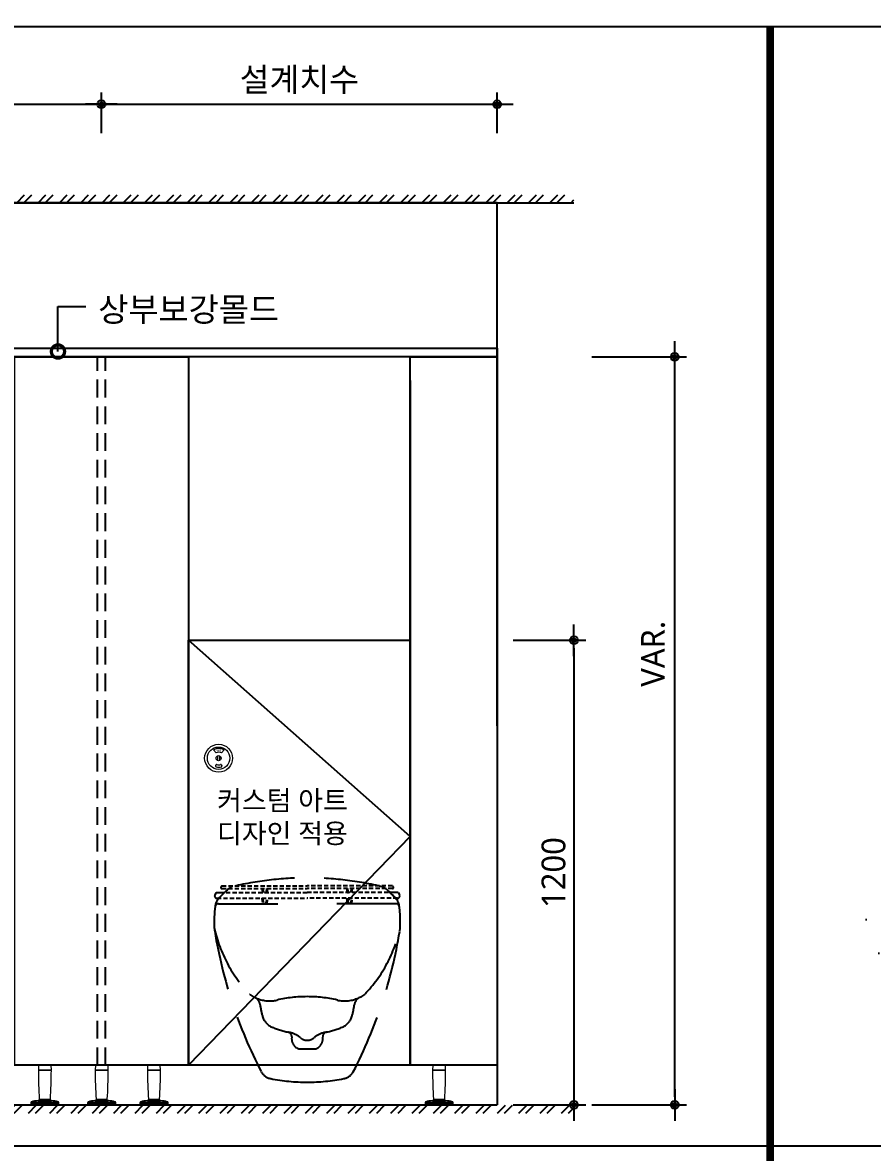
# Model space of a CAD drawing. Extents: x -256 to 8104, y -176 to 5714.
# Drawn here: x 3621 to 4694, y 4116 to 5543 of the extents above; entities that cross this region are included whole.
import ezdxf
from ezdxf.enums import TextEntityAlignment as Align

# ---------------------------------------------------------------- set-up
doc = ezdxf.new("R2010")
doc.units = 0
doc.header["$LTSCALE"] = 30
doc.linetypes.add('HIDDEN', pattern=[0.375, 0.25, -0.125])
doc.layers.get('0').update_dxf_attribs({"linetype": 'CONTINUOUS'})
doc.layers.get('DEFPOINTS').update_dxf_attribs({"linetype": 'CONTINUOUS'})
for name, color, linetype in [('curior-0Line', 252, 'CONTINUOUS'), ('DIM', 7, 'CONTINUOUS'), ('FIN', 5, 'CONTINUOUS'), ('HAT', 8, 'CONTINUOUS'), ('HID', 9, 'HIDDEN'), ('문자', 3, 'CONTINUOUS'), ('부자재', 4, 'CONTINUOUS'), ('잠금쇠(회전형)', 4, 'CONTINUOUS'), ('치수', 1, 'CONTINUOUS'), ('판넬', 2, 'CONTINUOUS'), ('해치', 8, 'CONTINUOUS')]:
    doc.layers.add(name, color=color, linetype=linetype)
doc.styles.add('HDW', font='gulim.ttc')
doc.styles.add('돋움', font='malgun.ttf')
doc.dimstyles.new('10', dxfattribs={"dimscale": 10, "dimtxt": 3, "dimasz": 1, "dimexe": 1.5, "dimexo": 2, "dimgap": 1, "dimtad": 1, "dimdec": 0, "dimlunit": 6, "dimtxsty": '돋움', "dimblk": 'DIMDOT', "dimcen": -1, "dimdle": 1.5, "dimclrt": 3, "dimazin": 3, "dimtfac": 1, "dimtdec": 0, "dimtix": 1, "dimtmove": 2, "dimatfit": 3, "dimldrblk": 'DIMDOT', "dimarcsym": 0})

# ---------------------------------------------------------------- blocks, each defined once
blk = doc.blocks.new('DIMDOT')
at = {"linetype": 'Continuous'}
blk.add_line((-2, 0), (2, 0), dxfattribs=at)
for radius in [0.5, 0.25]:
    blk.add_circle((0, 0), radius, dxfattribs=at)
blk = doc.blocks.new('*D612')
at = {"layer": 'DEFPOINTS', "color": 0}
for p in [(32075.8, -1249.7), (31575.8, -1306), (32075.8, -1306)]:
    blk.add_point(p, dxfattribs=at)
at = {"layer": 'DIM', "color": 0, "lineweight": -2, "ltscale": 10}
for p, q in [((31575.8, -1286), (31575.8, -1234.7)), ((32075.8, -1286), (32075.8, -1234.7)), ((31585.8, -1249.7), (32065.8, -1249.7))]:
    blk.add_line(p, q, dxfattribs=at)
at = {"layer": 'DIM', "color": 0, "lineweight": -2, "xscale": 10, "yscale": 10, "zscale": 10, "rotation": 180}
blk.add_blockref('DIMDOT', (31575.8, -1249.7), dxfattribs=at)
at = {"layer": 'DIM', "color": 0, "lineweight": -2, "xscale": 10, "yscale": 10, "zscale": 10}
blk.add_blockref('DIMDOT', (32075.8, -1249.7), dxfattribs=at)
at = {"layer": 'DIM', "color": 3, "insert": (31825.8, -1220.1), "char_height": 30, "attachment_point": 5, "style": '돋움'}
blk.add_mtext('설계치수', dxfattribs=at)
blk = doc.blocks.new('*D613')
at = {"layer": 'DEFPOINTS', "color": 0}
for p in [(32575.8, -1249.7), (32075.8, -1306), (32575.8, -1306)]:
    blk.add_point(p, dxfattribs=at)
at = {"layer": 'DIM', "color": 0, "lineweight": -2, "ltscale": 10}
for p, q in [((32075.8, -1286), (32075.8, -1234.7)), ((32575.8, -1286), (32575.8, -1234.7)), ((32085.8, -1249.7), (32565.8, -1249.7))]:
    blk.add_line(p, q, dxfattribs=at)
at = {"layer": 'DIM', "color": 0, "lineweight": -2, "xscale": 10, "yscale": 10, "zscale": 10, "rotation": 180}
blk.add_blockref('DIMDOT', (32075.8, -1249.7), dxfattribs=at)
at = {"layer": 'DIM', "color": 0, "lineweight": -2, "xscale": 10, "yscale": 10, "zscale": 10}
blk.add_blockref('DIMDOT', (32575.8, -1249.7), dxfattribs=at)
at = {"layer": 'DIM', "color": 3, "insert": (32325.8, -1220.1), "char_height": 30, "attachment_point": 5, "style": '돋움'}
blk.add_mtext('설계치수', dxfattribs=at)
blk = doc.blocks.new('*D614')
at = {"layer": 'DEFPOINTS', "color": 0}
for p in [(32575.8, -1926.9), (32575.8, -2513.9), (32672.7, -2513.9)]:
    blk.add_point(p, dxfattribs=at)
at = {"layer": 'DIM', "color": 0, "lineweight": -2, "ltscale": 10}
for p, q in [((32595.8, -1926.9), (32687.7, -1926.9)), ((32672.7, -1936.9), (32672.7, -2503.9)), ((32595.8, -2513.9), (32687.7, -2513.9))]:
    blk.add_line(p, q, dxfattribs=at)
at = {"layer": 'DIM', "color": 0, "lineweight": -2, "xscale": 10, "yscale": 10, "zscale": 10}
for p, rotation in [((32672.7, -1926.9), 90), ((32672.7, -2513.9), 270)]:
    blk.add_blockref('DIMDOT', p, dxfattribs=dict(at, rotation=rotation))
at = {"layer": 'DIM', "color": 3, "insert": (32647.1, -2220.4), "char_height": 30, "attachment_point": 5, "rotation": 90, "style": '돋움'}
blk.add_mtext('1200', dxfattribs=at)
blk = doc.blocks.new('A$C460A2A32')
at = {"color": 0}
for p, q in [((2.8, 20), (0.5, 16)), ((2.8, 20), (8.6, 20)), ((8.6, 20), (162.3, 20)), ((12.8, 32), (11.2, 30.4)), ((12.6, 27), (162.3, 27)), ((12.8, 32), (162.3, 32)), ((311.8, 32), (162.3, 32)), ((312, 27), (162.3, 27)), ((316, 20), (162.3, 20)), ((311.8, 32), (313.4, 30.4)), ((321.8, 20), (316, 20)), ((321.8, 20), (324.1, 16)), ((3.9, 10), (162.3, 10)), ((320.7, 10), (162.3, 10))]:
    blk.add_line(p, q, dxfattribs=at)
for centre, radius, start, end in [((12.6, 29), 2, 135, 270), ((108.9, 28.2), 26, 182.6717, 198.4118), ((107.4, 28.2), 23, 183.0205, 200.9186), ((68.6, 28.2), 23, 339.0814, 356.9795), ((67.1, 28.2), 26, 341.5882, 357.3283), ((257.5, 28.2), 26, 182.6717, 198.4118), ((256, 28.2), 23, 183.0205, 200.9186), ((217.2, 28.2), 23, 339.0814, 356.9795), ((215.7, 28.2), 26, 341.5882, 357.3283), ((312, 29), 2, 270, 45), ((3.9, 14), 4, 150.0107, 270), ((108.9, 10), 26, 180, 202.6199), ((107.4, 10), 23, 180, 205.7715), ((68.6, 10), 23, 334.2285, 0), ((67.1, 10), 26, 337.3801, 0), ((257.5, 10), 26, 180, 202.6199), ((256, 10), 23, 180, 205.7715), ((217.2, 10), 23, 334.2285, 0), ((215.7, 10), 26, 337.3801, 0), ((320.7, 14), 4, 270, 29.9893)]:
    blk.add_arc(centre, radius, start, end, dxfattribs=at)
blk = doc.blocks.new('*D631')
at = {"layer": 'DEFPOINTS', "color": 0}
for p in [(32675.2, -1568.9), (32800.1, -1568.9), (32675.2, -2513.9)]:
    blk.add_point(p, dxfattribs=at)
at = {"layer": 'DIM', "color": 0, "lineweight": -2, "ltscale": 10}
for p, q in [((32695.2, -1568.9), (32815.1, -1568.9)), ((32800.1, -2503.9), (32800.1, -1578.9)), ((32695.2, -2513.9), (32815.1, -2513.9))]:
    blk.add_line(p, q, dxfattribs=at)
at = {"layer": 'DIM', "color": 0, "lineweight": -2, "xscale": 10, "yscale": 10, "zscale": 10}
for p, rotation in [((32800.1, -1568.9), 90), ((32800.1, -2513.9), 270)]:
    blk.add_blockref('DIMDOT', p, dxfattribs=dict(at, rotation=rotation))
at = {"layer": 'DIM', "color": 3, "insert": (32772.8, -1944), "char_height": 30, "attachment_point": 5, "rotation": 90, "style": '돋움'}
blk.add_mtext('VAR.', dxfattribs=at)
blk = doc.blocks.new('_DOTSMALL')
at = {"color": 0, "linetype": 'ByBlock', "const_width": 0.5}
blk.add_lwpolyline([(-0.0625, 0, 1), (0.0625, 0, 1)], format="xyb", close=True, dxfattribs=at)
blk = doc.blocks.new('A$C63EC304E')
at = {"layer": '치수', "color": 1, "xscale": 2.5, "yscale": 2.5, "zscale": 2.5, "rotation": 234.3098741996962}
blk.add_blockref('_DOTSMALL', (0.31, 0.31), dxfattribs=at)
blk = doc.blocks.new('A$C2BC9653E')
at = {"layer": '치수', "xscale": 0.3333333333333333, "yscale": 0.3333333333333333, "zscale": 0.3333333333333333}
blk.add_blockref('A$C63EC304E', (0, 0), dxfattribs=at)
blk = doc.blocks.new('A$C7FC71301')
at = {"layer": '치수', "rotation": 180}
blk.add_blockref('A$C2BC9653E', (0.208, 0.208), dxfattribs=at)
blk = doc.blocks.new('A$C4A20372B')
at = {"layer": '치수'}
blk.add_blockref('A$C7FC71301', (0, 0), dxfattribs=at)
blk = doc.blocks.new('A$C566469F5')
at = {"layer": '치수'}
blk.add_blockref('A$C4A20372B', (0, 0), dxfattribs=at)
blk = doc.blocks.new('A$C7E317CD4')
at = {"layer": '해치', "xscale": 2, "yscale": 2, "zscale": 2}
blk.add_blockref('A$C566469F5', (0, 0), dxfattribs=at)
blk = doc.blocks.new('A$C601D7F27')
at = {"layer": '치수'}
blk.add_blockref('A$C7E317CD4', (0, 0), dxfattribs=at)
blk = doc.blocks.new('A$C38802C08')
at = {"layer": '치수'}
blk.add_blockref('A$C601D7F27', (0, 0), dxfattribs=at)
blk = doc.blocks.new('CRAYON_23', base_point=(28355.6, -6689.9))
at = {"layer": 'HAT'}
h = blk.add_hatch(dxfattribs=at)
h.set_pattern_fill('ANSI32', color=256, scale=2, style=0)
h.set_pattern_definition([(45, (19739.715, -7007.093), (-13.470384, 13.470384), []), (45, (19748.695, -7007.093), (-13.470384, 13.470384), [])])
h.paths.add_polyline_path([(30979.1, -1364.1), (32672.7, -1364.1), (32672.7, -1374.1), (30979.1, -1374.1)])
h = blk.add_hatch(dxfattribs=at)
h.set_pattern_fill('ANSI32', color=256, scale=2, style=0)
h.set_pattern_definition([(45, (19739.715, -6825.113), (-13.470384, 13.470384), []), (45, (19748.695, -6825.113), (-13.470384, 13.470384), [])])
h.paths.add_polyline_path([(30979.1, -2524.4), (32672.7, -2524.4), (32672.7, -2514.4), (30979.1, -2514.4)])
at = {"layer": '해치'}
h = blk.add_hatch(dxfattribs=at)
h.set_pattern_fill('AR-CONC', color=256, style=0)
h.set_pattern_definition([(50, (31595.11, -3789.11), (182.185, -15.939), [19.05, -209.55]), (355, (31595.11, -3789.1), (-35.243, 191.057), [15.24, -167.64]), (100.451, (31610.3, -3790.44), (146.943, 175.117), [16.19, -178.09]), (46.184, (31595.1, -3738.3), (271.079, -42.042), [28.575, -314.325]), (96.636, (31617.7, -3741.8), (237.404, 247.426), [24.285, -267.135]), (351.184, (31595.1, -3738.3), (237.405, 247.425), [22.86, -251.46]), (21, (31620.51, -3751.01), (151.615, -102.2655), [19.05, -209.55]), (326, (31620.51, -3751), (61.802, 184.188), [15.24, -167.64]), (71.4514, (31633.15, -3759.53), (213.416, 81.923), [16.19, -178.09]), (37.5, (31595.11, -3789.11), (3.0886, 84.555), [0, -165.608, 0, -170.18, 0, -168.275]), (7.5, (31595.11, -3789.11), (66.8197, 100.1806), [0, -97.028, 0, -161.798, 0, -64.135]), (327.5, (31538.47, -3789.11), (135.5906, -5.7287), [0, -63.5, 0, -198.12, 0, -262.89]), (317.5, (31513.07, -3789.11), (148.129, 25.4265), [0, -82.55, 0, -131.572, 0, -186.69])])
h.paths.add_polyline_path([(34074.7, -2355.3), (34074.7, -2252.4), (33024.5, -2252.4), (33024.5, -2355.3)])
at = {"color": 2}
blk.add_line((30979.1, -1374.1), (32672.7, -1374.1), dxfattribs=at)
for p, q in [((32575.8, -2035.2), (32575.8, -1374.1)), ((32575.8, -2049), (32575.8, -2513.9)), ((31075.8, -2513.9), (32575.8, -2513.9))]:
    blk.add_line(p, q)
at = {"color": 8}
blk.add_line((30874.4, -2565.7), (34222.2, -2565.7), dxfattribs=at)
at = {"color": 2}
for points in [[(28354.9, -1151.5), (35607.2, -1151.5), (35607.2, -6689.8), (28354.9, -6689.8)], [(28354.9, -1151.5), (35607.2, -1151.5), (35607.2, -6689.8), (28354.9, -6689.8)], [(28354.9, -1151.5), (36336.8, -1151.5), (36336.8, -6689.8), (28354.9, -6689.8)], [(31075.8, -1557.9), (32575.8, -1557.9), (32575.8, -1568.9), (31075.8, -1568.9)]]:
    blk.add_lwpolyline(points, close=True, dxfattribs=at)
at = {"color": 8, "const_width": 10}
blk.add_lwpolyline([(32920.7, -3920.6), (32920.7, -1151.5)], dxfattribs=at)
at = {"layer": 'FIN', "color": 4, "linetype": 'Continuous', "lineweight": 15}
for p, q in [((31996.3, -2464.2), (31996.3, -2464.2)), ((31996.4, -2463.9), (32012.3, -2463.9)), ((32012.5, -2469.7), (32012.4, -2464.1)), ((32068.1, -2463.9), (32084.1, -2463.9)), ((32068.1, -2464.2), (32068.1, -2464.2)), ((32084.3, -2469.7), (32084.2, -2464.1)), ((32134.2, -2463.9), (32150.2, -2463.9)), ((32134.2, -2464.2), (32134.2, -2464.2)), ((32150.4, -2469.7), (32150.2, -2464.1)), ((32494.4, -2463.9), (32510.4, -2463.9)), ((32494.4, -2464.2), (32494.4, -2464.2)), ((32510.6, -2469.7), (32510.4, -2464.1)), ((31996.4, -2470), (32012.2, -2470)), ((32068.2, -2470), (32084, -2470)), ((32134.3, -2470), (32150.1, -2470)), ((32494.5, -2470), (32510.3, -2470)), ((31987.1, -2510), (31986.5, -2511.2)), ((31986.5, -2511.2), (31986.5, -2512.4)), ((31997.3, -2506.8), (31997.9, -2507.4)), ((32010.8, -2507.4), (31997.9, -2507.4)), ((31998.8, -2507.7), (31998.2, -2508.3)), ((32010.5, -2508.3), (31998.2, -2508.3)), ((31998.8, -2507.4), (31998.8, -2507.7)), ((31998.8, -2507.7), (32009.9, -2507.7)), ((32009.9, -2507.7), (32009.9, -2507.4)), ((32010.5, -2508.3), (32009.9, -2507.7)), ((32010.8, -2507.4), (32011.4, -2506.8)), ((32022.1, -2511.2), (32021.6, -2510)), ((32022.1, -2512.4), (32022.1, -2511.2)), ((32058.9, -2510), (32058.3, -2511.2)), ((32058.3, -2511.2), (32058.3, -2512.4)), ((32069.1, -2506.8), (32069.7, -2507.4)), ((32082.5, -2507.4), (32069.7, -2507.4)), ((32070.6, -2507.7), (32070, -2508.3)), ((32082.3, -2508.3), (32070, -2508.3)), ((32070.6, -2507.4), (32070.6, -2507.7)), ((32070.6, -2507.7), (32081.7, -2507.7)), ((32081.7, -2507.7), (32081.7, -2507.4)), ((32082.3, -2508.3), (32081.7, -2507.7)), ((32082.5, -2507.4), (32083.2, -2506.8)), ((32093.9, -2511.2), (32093.4, -2510)), ((32093.9, -2512.4), (32093.9, -2511.2)), ((32125, -2510), (32124.4, -2511.2)), ((32124.4, -2511.2), (32124.4, -2512.4)), ((32135.2, -2506.8), (32135.8, -2507.4)), ((32148.6, -2507.4), (32135.8, -2507.4)), ((32136.7, -2507.7), (32136.1, -2508.3)), ((32148.3, -2508.3), (32136.1, -2508.3)), ((32136.7, -2507.4), (32136.7, -2507.7)), ((32136.7, -2507.7), (32147.8, -2507.7)), ((32147.8, -2507.7), (32147.8, -2507.4)), ((32148.3, -2508.3), (32147.8, -2507.7)), ((32148.6, -2507.4), (32149.3, -2506.8)), ((32160, -2511.2), (32159.5, -2510)), ((32160, -2512.4), (32160, -2511.2)), ((32485.1, -2510), (32484.6, -2511.2)), ((32484.6, -2511.2), (32484.6, -2512.4)), ((32495.4, -2506.8), (32496, -2507.4)), ((32508.8, -2507.4), (32496, -2507.4)), ((32496.9, -2507.7), (32496.3, -2508.3)), ((32508.5, -2508.3), (32496.3, -2508.3)), ((32496.9, -2507.4), (32496.9, -2507.7)), ((32496.9, -2507.7), (32508, -2507.7)), ((32508, -2507.7), (32508, -2507.4)), ((32508.5, -2508.3), (32508, -2507.7)), ((32508.8, -2507.4), (32509.4, -2506.8)), ((32520.2, -2511.2), (32519.7, -2510)), ((32520.2, -2512.4), (32520.2, -2511.2)), ((31986.5, -2512.4), (31986.5, -2513.9)), ((31986.5, -2513.9), (32022.1, -2513.9)), ((32022.1, -2513.9), (32022.1, -2512.4)), ((32058.3, -2512.4), (32058.3, -2513.9)), ((32058.3, -2513.9), (32093.9, -2513.9)), ((32093.9, -2513.9), (32093.9, -2512.4)), ((32124.4, -2512.4), (32124.4, -2513.9)), ((32124.4, -2513.9), (32160, -2513.9)), ((32160, -2513.9), (32160, -2512.4)), ((32484.6, -2512.4), (32484.6, -2513.9)), ((32484.6, -2513.9), (32520.2, -2513.9)), ((32520.2, -2513.9), (32520.2, -2512.4))]:
    blk.add_line(p, q, dxfattribs=at)
at = {"layer": 'FIN', "linetype": 'Continuous', "lineweight": 15}
for p, q in [((32012.5, -2470.3), (31996.1, -2470.3)), ((31996.2, -2469.7), (32012.5, -2469.7)), ((32067.9, -2469.7), (32084.3, -2469.7)), ((32084.3, -2470.3), (32067.9, -2470.3)), ((32134, -2469.7), (32150.4, -2469.7)), ((32150.4, -2470.3), (32134, -2470.3)), ((32494.2, -2469.7), (32510.6, -2469.7)), ((32510.6, -2470.3), (32494.2, -2470.3)), ((32022.1, -2511.2), (31986.5, -2511.2)), ((31987.1, -2510), (32021.6, -2510)), ((32012.9, -2508.5), (31995.8, -2508.5)), ((31996, -2508.5), (32012.6, -2508.5)), ((31997.3, -2506.8), (32011.4, -2506.8)), ((32093.9, -2511.2), (32058.3, -2511.2)), ((32058.9, -2510), (32093.4, -2510)), ((32084.7, -2508.5), (32067.6, -2508.5)), ((32067.8, -2508.5), (32084.4, -2508.5)), ((32069.1, -2506.8), (32083.2, -2506.8)), ((32160, -2511.2), (32124.4, -2511.2)), ((32125, -2510), (32159.5, -2510)), ((32150.7, -2508.5), (32133.7, -2508.5)), ((32133.9, -2508.5), (32150.5, -2508.5)), ((32135.2, -2506.8), (32149.3, -2506.8)), ((32520.2, -2511.2), (32484.6, -2511.2)), ((32485.1, -2510), (32519.7, -2510)), ((32510.9, -2508.5), (32493.9, -2508.5)), ((32494.1, -2508.5), (32510.7, -2508.5)), ((32495.4, -2506.8), (32509.4, -2506.8)), ((32022.1, -2512.4), (31986.5, -2512.4)), ((31986.5, -2512.4), (32022.1, -2512.4)), ((31988, -2514), (31988, -2513.9)), ((31988, -2514), (31988, -2513.9)), ((31989.2, -2514), (31988, -2514)), ((31988, -2514), (31988, -2514)), ((31989.2, -2514), (31989.2, -2513.9)), ((31989.2, -2514), (31989.2, -2513.9)), ((31989.2, -2514), (31989.2, -2514)), ((32006.4, -2514), (32006.4, -2513.9)), ((32007, -2514), (32006.4, -2514)), ((32007, -2514), (32007, -2513.9)), ((32007.8, -2514), (32007.8, -2513.9)), ((32007.8, -2514), (32007.8, -2513.9)), ((32007.8, -2514), (32007.8, -2513.9)), ((32007.9, -2514), (32007.9, -2513.9)), ((32008.1, -2514), (32007.9, -2514)), ((32008.1, -2514), (32008.1, -2513.9)), ((32008.2, -2514), (32008.1, -2514)), ((32008.2, -2514), (32008.2, -2513.9)), ((32008.3, -2514), (32008.2, -2514)), ((32008.3, -2514), (32008.3, -2513.9)), ((32008.3, -2514), (32008.3, -2513.9)), ((32008.3, -2514), (32008.3, -2513.9)), ((32008.3, -2514), (32008.3, -2514)), ((32008.3, -2514), (32008.3, -2514)), ((32008.5, -2514), (32008.5, -2513.9)), ((32008.7, -2514), (32008.7, -2513.9)), ((32008.7, -2514), (32008.7, -2513.9)), ((32008.8, -2514), (32008.8, -2513.9)), ((32008.9, -2514), (32008.8, -2514)), ((32008.8, -2514), (32008.8, -2514)), ((32008.9, -2514), (32008.9, -2513.9)), ((32009, -2514), (32008.9, -2514)), ((32009, -2514), (32009, -2513.9)), ((32019.2, -2514), (32019.2, -2513.9)), ((32019.4, -2514), (32019.4, -2513.9)), ((32019.9, -2514), (32019.9, -2513.9)), ((32020.3, -2514), (32020.3, -2513.9)), ((32020.5, -2514), (32020.5, -2513.9)), ((32093.9, -2512.4), (32058.3, -2512.4)), ((32058.3, -2512.4), (32093.9, -2512.4)), ((32059.8, -2514), (32059.8, -2513.9)), ((32059.8, -2514), (32059.8, -2513.9)), ((32061, -2514), (32059.8, -2514)), ((32059.8, -2514), (32059.8, -2514)), ((32061, -2514), (32061, -2513.9)), ((32061, -2514), (32061, -2513.9)), ((32061, -2514), (32061, -2514)), ((32078.2, -2514), (32078.2, -2513.9)), ((32078.8, -2514), (32078.2, -2514)), ((32078.8, -2514), (32078.8, -2513.9)), ((32079.6, -2514), (32079.6, -2513.9)), ((32079.6, -2514), (32079.6, -2513.9)), ((32079.6, -2514), (32079.6, -2513.9)), ((32079.7, -2514), (32079.7, -2513.9)), ((32079.9, -2514), (32079.7, -2514)), ((32079.9, -2514), (32079.9, -2513.9)), ((32080, -2514), (32079.9, -2514)), ((32080, -2514), (32080, -2513.9)), ((32080.1, -2514), (32080, -2514)), ((32080.1, -2514), (32080.1, -2513.9)), ((32080.1, -2514), (32080.1, -2513.9)), ((32080.1, -2514), (32080.1, -2513.9)), ((32080.1, -2514), (32080.1, -2514)), ((32080.1, -2514), (32080.1, -2514)), ((32080.3, -2514), (32080.3, -2513.9)), ((32080.5, -2514), (32080.5, -2513.9)), ((32080.5, -2514), (32080.5, -2513.9)), ((32080.6, -2514), (32080.5, -2514)), ((32080.6, -2514), (32080.6, -2513.9)), ((32080.7, -2514), (32080.6, -2514)), ((32080.7, -2514), (32080.7, -2513.9)), ((32080.7, -2514), (32080.7, -2513.9)), ((32080.7, -2514), (32080.7, -2514)), ((32091, -2514), (32091, -2513.9)), ((32091.2, -2514), (32091.2, -2513.9)), ((32091.6, -2514), (32091.6, -2513.9)), ((32092.1, -2514), (32092.1, -2513.9)), ((32092.3, -2514), (32092.3, -2513.9)), ((32160, -2512.4), (32124.4, -2512.4)), ((32124.4, -2512.4), (32160, -2512.4)), ((32125.8, -2514), (32125.8, -2513.9)), ((32125.9, -2514), (32125.8, -2514)), ((32125.9, -2514), (32125.9, -2513.9)), ((32127.1, -2514), (32125.9, -2514)), ((32127.1, -2514), (32127.1, -2513.9)), ((32127.1, -2514), (32127.1, -2513.9)), ((32127.1, -2514), (32127.1, -2514)), ((32144.3, -2514), (32144.3, -2513.9)), ((32144.8, -2514), (32144.3, -2514)), ((32144.8, -2514), (32144.8, -2513.9)), ((32145.7, -2514), (32145.7, -2513.9)), ((32145.7, -2514), (32145.7, -2513.9)), ((32145.7, -2514), (32145.7, -2513.9)), ((32145.7, -2514), (32145.7, -2513.9)), ((32146, -2514), (32145.7, -2514)), ((32146, -2514), (32146, -2513.9)), ((32146.1, -2514), (32146, -2514)), ((32146.1, -2514), (32146.1, -2513.9)), ((32146.2, -2514), (32146.1, -2514)), ((32146.2, -2514), (32146.2, -2513.9)), ((32146.2, -2514), (32146.2, -2513.9)), ((32146.2, -2514), (32146.2, -2513.9)), ((32146.2, -2514), (32146.2, -2514)), ((32146.2, -2514), (32146.2, -2514)), ((32146.4, -2514), (32146.4, -2513.9)), ((32146.6, -2514), (32146.6, -2513.9)), ((32146.6, -2514), (32146.6, -2513.9)), ((32146.7, -2514), (32146.6, -2514)), ((32146.7, -2514), (32146.7, -2513.9)), ((32146.7, -2514), (32146.7, -2513.9)), ((32146.7, -2514), (32146.7, -2514)), ((32146.8, -2514), (32146.7, -2514)), ((32146.8, -2514), (32146.8, -2513.9)), ((32157.1, -2514), (32157.1, -2513.9)), ((32157.3, -2514), (32157.3, -2513.9)), ((32157.7, -2514), (32157.7, -2513.9)), ((32158.2, -2514), (32158.2, -2513.9)), ((32158.4, -2514), (32158.4, -2513.9)), ((32520.2, -2512.4), (32484.6, -2512.4)), ((32484.6, -2512.4), (32520.2, -2512.4)), ((32486, -2514), (32486, -2513.9)), ((32486, -2514), (32486, -2513.9)), ((32487.3, -2514), (32486, -2514)), ((32486, -2514), (32486, -2514)), ((32487.3, -2514), (32487.3, -2513.9)), ((32487.3, -2514), (32487.3, -2513.9)), ((32487.3, -2514), (32487.3, -2514)), ((32504.4, -2514), (32504.4, -2513.9)), ((32505, -2514), (32504.4, -2514)), ((32505, -2514), (32505, -2513.9)), ((32505.8, -2514), (32505.8, -2513.9)), ((32505.9, -2514), (32505.9, -2513.9)), ((32505.9, -2514), (32505.9, -2513.9)), ((32505.9, -2514), (32505.9, -2513.9)), ((32506.2, -2514), (32505.9, -2514)), ((32506.2, -2514), (32506.2, -2513.9)), ((32506.3, -2514), (32506.2, -2514)), ((32506.3, -2514), (32506.3, -2513.9)), ((32506.4, -2514), (32506.3, -2514)), ((32506.4, -2514), (32506.4, -2513.9)), ((32506.4, -2514), (32506.4, -2513.9)), ((32506.4, -2514), (32506.4, -2513.9)), ((32506.4, -2514), (32506.4, -2514)), ((32506.4, -2514), (32506.4, -2514)), ((32506.6, -2514), (32506.6, -2513.9)), ((32506.8, -2514), (32506.8, -2513.9)), ((32506.8, -2514), (32506.8, -2513.9)), ((32506.9, -2514), (32506.8, -2514)), ((32506.9, -2514), (32506.9, -2513.9)), ((32506.9, -2514), (32506.9, -2513.9)), ((32506.9, -2514), (32506.9, -2514)), ((32507, -2514), (32506.9, -2514)), ((32507, -2514), (32507, -2513.9)), ((32517.3, -2514), (32517.3, -2513.9)), ((32517.5, -2514), (32517.5, -2513.9)), ((32517.9, -2514), (32517.9, -2513.9)), ((32518.4, -2514), (32518.4, -2513.9)), ((32518.6, -2514), (32518.6, -2513.9))]:
    blk.add_line(p, q, dxfattribs=at)
at = {"layer": 'FIN', "color": 4, "linetype": 'Continuous', "lineweight": 15}
for points in [[(31996.4, -2463.9, 0.124037), (31996.3, -2464.2, -0.001096), (31996.3, -2464.2), (31996.2, -2469.7)], [(32068.1, -2463.9, 0.124037), (32068.1, -2464.2, -0.001096), (32068.1, -2464.2), (32068, -2469.7)], [(32134.2, -2463.9, 0.124037), (32134.2, -2464.2, -0.001096), (32134.2, -2464.2), (32134, -2469.7)], [(32494.4, -2463.9, 0.124037), (32494.4, -2464.2, -0.001096), (32494.4, -2464.2), (32494.2, -2469.7)]]:
    blk.add_lwpolyline(points, format="xyb", dxfattribs=at)
at = {"layer": 'FIN', "color": 4, "linetype": 'Continuous', "lineweight": 15, "flags": 128}
for points in [[(32012.4, -2464.1, 0.118135), (32012.3, -2463.9, 0.118135)], [(32084.2, -2464.1, 0.118135), (32084.1, -2463.9, 0.118135)], [(32150.2, -2464.1, 0.118135), (32150.2, -2463.9, 0.118135)], [(32510.4, -2464.1, 0.118135), (32510.4, -2463.9, 0.118135)]]:
    blk.add_lwpolyline(points, format="xyb", dxfattribs=at)
at = {"layer": 'FIN', "color": 4, "linetype": 'Continuous', "lineweight": 15}
for centre, radius, start, end in [((31996.4, -2470.3), 0.292, 90, 179.3579), ((31996.4, -2469.7), 0.292, 179.2415, 270), ((32574.8, -2470.6), 578.7, 179.9718, 183.5859), ((31458.4, -2471.4), 554.1, 356.3354, 0.1097), ((32012.2, -2469.7), 0.292, 270, 0.7585), ((32012.2, -2470.3), 0.292, 0.6421, 90), ((32068.2, -2469.7), 0.292, 179.2415, 270), ((32068.2, -2470.3), 0.292, 90, 179.3579), ((32646.6, -2470.6), 578.7, 179.9718, 183.5859), ((31530.2, -2471.4), 554.1, 356.3354, 0.1097), ((32084, -2469.7), 0.292, 270, 0.7585), ((32084, -2470.3), 0.292, 0.6421, 90), ((32134.3, -2469.7), 0.292, 179.2415, 270), ((32134.3, -2470.3), 0.292, 90, 179.3579), ((32712.7, -2470.6), 578.7, 179.9718, 183.5859), ((31596.3, -2471.4), 554.1, 356.3354, 0.1097), ((32150.1, -2469.7), 0.292, 270, 0.7585), ((32150.1, -2470.3), 0.292, 0.6421, 90), ((32494.5, -2469.7), 0.292, 179.2415, 270), ((32494.5, -2470.3), 0.292, 90, 179.3579), ((33072.9, -2470.6), 578.7, 179.9718, 183.5859), ((31956.5, -2471.4), 554.1, 356.3354, 0.1097), ((32510.3, -2469.7), 0.292, 270, 0.7585), ((32510.3, -2470.3), 0.292, 0.6421, 90), ((31998.8, -2552.2), 43.8, 93.8991, 105.5006), ((31998.8, -2541.7), 33.3, 91.0115, 94.7479), ((31996, -2508.6), 0.175, 94.7479, 116.6788), ((32009.9, -2541.7), 33.3, 85.2521, 88.9885), ((32012.6, -2508.6), 0.175, 63.3212, 85.2521), ((32009.9, -2552.2), 43.8, 80.5831, 86.1009), ((32009.9, -2552.2), 43.8, 74.4994, 78.127), ((32070.6, -2552.2), 43.8, 93.8991, 105.5006), ((32067.8, -2508.6), 0.175, 94.7479, 116.6788), ((32070.6, -2541.7), 33.3, 91.0115, 94.7479), ((32081.7, -2541.7), 33.3, 85.2521, 88.9885), ((32084.4, -2508.6), 0.175, 63.3212, 85.2521), ((32081.7, -2552.2), 43.8, 80.5831, 86.1009), ((32081.7, -2552.2), 43.8, 74.4994, 78.127), ((32136.7, -2552.2), 43.8, 93.8991, 105.5006), ((32133.9, -2508.6), 0.175, 94.7479, 116.6788), ((32136.7, -2541.7), 33.3, 91.0115, 94.7479), ((32147.8, -2541.7), 33.3, 85.2521, 88.9885), ((32150.5, -2508.6), 0.175, 63.3212, 85.2521), ((32147.8, -2552.2), 43.8, 80.5831, 86.1009), ((32147.8, -2552.2), 43.8, 74.4994, 78.127), ((32496.9, -2552.2), 43.8, 93.8991, 105.5006), ((32494.1, -2508.6), 0.175, 94.7479, 116.6788), ((32496.9, -2541.7), 33.3, 91.0115, 94.7479), ((32508, -2541.7), 33.3, 85.2521, 88.9885), ((32510.7, -2508.6), 0.175, 63.3212, 85.2521), ((32508, -2552.2), 43.8, 80.5831, 86.1009), ((32508, -2552.2), 43.8, 74.4994, 78.127)]:
    blk.add_arc(centre, radius, start, end, dxfattribs=at)
for points, knots in [([(32017, -2509), (32017, -2509), (32017, -2509), (32017.1, -2509), (32017.1, -2509), (32017.1, -2509)], [0, 0, 0, 0, 0.110152, 0.664814, 1, 1, 1, 1]), ([(32017.1, -2509), (32017.1, -2509), (32017.2, -2509), (32017.2, -2509), (32017.3, -2509), (32017.4, -2509), (32017.5, -2509), (32017.5, -2509)], [0, 0, 0, 0, 0.2159727, 0.4318558, 0.6498983, 0.8698049, 1, 1, 1, 1]), ([(32017.8, -2509.1), (32017.8, -2509.1), (32017.7, -2509.1), (32017.5, -2509.1), (32017.5, -2509)], [0, 0, 0, 0, 0.585266, 1, 1, 1, 1]), ([(32017.5, -2509), (32017.5, -2509.1), (32017.5, -2509.1), (32017.5, -2509.1), (32017.5, -2509.1)], [0, 0, 0, 0, 0.495973, 1, 1, 1, 1]), ([(32017.5, -2509.1), (32017.5, -2509.1), (32017.7, -2509.1), (32017.8, -2509.1), (32017.8, -2509.1)], [0, 0, 0, 0, 0.405872, 1, 1, 1, 1]), ([(32017.8, -2509.1), (32017.8, -2509.1), (32017.8, -2509.1), (32017.8, -2509.1), (32017.8, -2509.1)], [0, 0, 0, 0, 0.517301, 1, 1, 1, 1]), ([(32017.8, -2509.1), (32018.1, -2509.2), (32018.5, -2509.3), (32019, -2509.4), (32019.2, -2509.4)], [0, 0, 0, 0, 0.470682, 1, 1, 1, 1]), ([(32019.2, -2509.4), (32019, -2509.4), (32018.5, -2509.3), (32018.1, -2509.2), (32017.8, -2509.1)], [0, 0, 0, 0, 0.528575, 1, 1, 1, 1]), ([(32019.2, -2509.4), (32019.2, -2509.4), (32019.2, -2509.4), (32019.2, -2509.4), (32019.2, -2509.4)], [0, 0, 0, 0, 0.529757, 1, 1, 1, 1]), ([(32088.8, -2509), (32088.8, -2509), (32088.8, -2509), (32088.9, -2509), (32088.9, -2509), (32088.9, -2509)], [0, 0, 0, 0, 0.110152, 0.664814, 1, 1, 1, 1]), ([(32088.9, -2509), (32088.9, -2509), (32089, -2509), (32089, -2509), (32089.1, -2509), (32089.2, -2509), (32089.3, -2509), (32089.3, -2509)], [0, 0, 0, 0, 0.2159727, 0.4318558, 0.6498983, 0.8698049, 1, 1, 1, 1]), ([(32089.6, -2509.1), (32089.6, -2509.1), (32089.4, -2509.1), (32089.3, -2509.1), (32089.3, -2509)], [0, 0, 0, 0, 0.585266, 1, 1, 1, 1]), ([(32089.3, -2509), (32089.3, -2509.1), (32089.3, -2509.1), (32089.3, -2509.1), (32089.3, -2509.1)], [0, 0, 0, 0, 0.495973, 1, 1, 1, 1]), ([(32089.3, -2509.1), (32089.3, -2509.1), (32089.4, -2509.1), (32089.6, -2509.1), (32089.6, -2509.1)], [0, 0, 0, 0, 0.405872, 1, 1, 1, 1]), ([(32089.6, -2509.1), (32089.6, -2509.1), (32089.6, -2509.1), (32089.6, -2509.1), (32089.6, -2509.1)], [0, 0, 0, 0, 0.517301, 1, 1, 1, 1]), ([(32089.6, -2509.1), (32089.9, -2509.2), (32090.3, -2509.3), (32090.8, -2509.4), (32091, -2509.4)], [0, 0, 0, 0, 0.470682, 1, 1, 1, 1]), ([(32091, -2509.4), (32090.8, -2509.4), (32090.3, -2509.3), (32089.9, -2509.2), (32089.6, -2509.1)], [0, 0, 0, 0, 0.528575, 1, 1, 1, 1]), ([(32091, -2509.4), (32091, -2509.4), (32091, -2509.4), (32091, -2509.4), (32091, -2509.4)], [0, 0, 0, 0, 0.529757, 1, 1, 1, 1]), ([(32154.9, -2509), (32154.9, -2509), (32154.9, -2509), (32154.9, -2509), (32155, -2509), (32155, -2509)], [0, 0, 0, 0, 0.110152, 0.664814, 1, 1, 1, 1]), ([(32155, -2509), (32155, -2509), (32155, -2509), (32155.1, -2509), (32155.2, -2509), (32155.3, -2509), (32155.4, -2509), (32155.4, -2509)], [0, 0, 0, 0, 0.2159727, 0.4318558, 0.6498983, 0.8698049, 1, 1, 1, 1]), ([(32155.7, -2509.1), (32155.7, -2509.1), (32155.5, -2509.1), (32155.4, -2509.1), (32155.4, -2509)], [0, 0, 0, 0, 0.585266, 1, 1, 1, 1]), ([(32155.4, -2509), (32155.4, -2509.1), (32155.4, -2509.1), (32155.4, -2509.1), (32155.4, -2509.1)], [0, 0, 0, 0, 0.495973, 1, 1, 1, 1]), ([(32155.4, -2509.1), (32155.4, -2509.1), (32155.5, -2509.1), (32155.7, -2509.1), (32155.7, -2509.1)], [0, 0, 0, 0, 0.405872, 1, 1, 1, 1]), ([(32155.7, -2509.1), (32155.7, -2509.1), (32155.7, -2509.1), (32155.7, -2509.1), (32155.7, -2509.1)], [0, 0, 0, 0, 0.517301, 1, 1, 1, 1]), ([(32155.7, -2509.1), (32155.9, -2509.2), (32156.4, -2509.3), (32156.9, -2509.4), (32157.1, -2509.4)], [0, 0, 0, 0, 0.470682, 1, 1, 1, 1]), ([(32157.1, -2509.4), (32156.9, -2509.4), (32156.4, -2509.3), (32155.9, -2509.2), (32155.7, -2509.1)], [0, 0, 0, 0, 0.528575, 1, 1, 1, 1]), ([(32157.1, -2509.4), (32157.1, -2509.4), (32157.1, -2509.4), (32157.1, -2509.4), (32157.1, -2509.4)], [0, 0, 0, 0, 0.529757, 1, 1, 1, 1]), ([(32515.1, -2509), (32515.1, -2509), (32515.1, -2509), (32515.1, -2509), (32515.2, -2509), (32515.2, -2509)], [0, 0, 0, 0, 0.110152, 0.664814, 1, 1, 1, 1]), ([(32515.2, -2509), (32515.2, -2509), (32515.2, -2509), (32515.3, -2509), (32515.4, -2509), (32515.5, -2509), (32515.6, -2509), (32515.6, -2509)], [0, 0, 0, 0, 0.2159727, 0.4318558, 0.6498983, 0.8698049, 1, 1, 1, 1]), ([(32515.9, -2509.1), (32515.8, -2509.1), (32515.7, -2509.1), (32515.6, -2509.1), (32515.6, -2509)], [0, 0, 0, 0, 0.585266, 1, 1, 1, 1]), ([(32515.6, -2509), (32515.6, -2509.1), (32515.6, -2509.1), (32515.6, -2509.1), (32515.6, -2509.1)], [0, 0, 0, 0, 0.495973, 1, 1, 1, 1]), ([(32515.6, -2509.1), (32515.6, -2509.1), (32515.7, -2509.1), (32515.8, -2509.1), (32515.9, -2509.1)], [0, 0, 0, 0, 0.405872, 1, 1, 1, 1]), ([(32515.9, -2509.1), (32515.9, -2509.1), (32515.9, -2509.1), (32515.9, -2509.1), (32515.9, -2509.1)], [0, 0, 0, 0, 0.517301, 1, 1, 1, 1]), ([(32515.9, -2509.1), (32516.1, -2509.2), (32516.6, -2509.3), (32517.1, -2509.4), (32517.3, -2509.4)], [0, 0, 0, 0, 0.470682, 1, 1, 1, 1]), ([(32517.3, -2509.4), (32517.1, -2509.4), (32516.6, -2509.3), (32516.1, -2509.2), (32515.9, -2509.1)], [0, 0, 0, 0, 0.528575, 1, 1, 1, 1]), ([(32517.3, -2509.4), (32517.3, -2509.4), (32517.3, -2509.4), (32517.3, -2509.4), (32517.3, -2509.4)], [0, 0, 0, 0, 0.529757, 1, 1, 1, 1])]:
    blk.add_open_spline(points, degree=3, knots=knots, dxfattribs=at)
for points in [[(32017.1, -2509), (32017.1, -2509)], [(32017.5, -2509), (32017.9, -2509.1)], [(32017.8, -2509.1), (32017.9, -2509.1)], [(32088.9, -2509), (32088.9, -2509)], [(32089.3, -2509), (32089.7, -2509.1)], [(32089.6, -2509.1), (32089.7, -2509.1)], [(32155, -2509), (32154.9, -2509)], [(32155.4, -2509), (32155.7, -2509.1)], [(32155.7, -2509.1), (32155.7, -2509.1)], [(32515.2, -2509), (32515.1, -2509)], [(32515.6, -2509), (32515.9, -2509.1)], [(32515.9, -2509.1), (32515.9, -2509.1)]]:
    blk.add_open_spline(points, degree=1, dxfattribs=at)
at = {"layer": 'FIN', "linetype": 'Continuous', "lineweight": 15}
for points, knots in [([(32007.9, -2514), (32007.8, -2514), (32007.8, -2514), (32007.8, -2514), (32007.8, -2514)], [0, 0, 0, 0, 0.561741, 1, 1, 1, 1]), ([(32007.8, -2514), (32007.8, -2514), (32007.8, -2514), (32007.8, -2514), (32007.8, -2514)], [0, 0, 0, 0, 0.557964, 1, 1, 1, 1]), ([(32008.5, -2514), (32008.5, -2514), (32008.4, -2514), (32008.4, -2514), (32008.3, -2514)], [0, 0, 0, 0, 0.560188, 1, 1, 1, 1]), ([(32008.7, -2514), (32008.7, -2514), (32008.6, -2514), (32008.6, -2514), (32008.5, -2514)], [0, 0, 0, 0, 0.559958, 1, 1, 1, 1]), ([(32019.4, -2514), (32019.3, -2514), (32019.2, -2514), (32019.2, -2514), (32019.2, -2514)], [0, 0, 0, 0, 0.558554, 1, 1, 1, 1]), ([(32019.6, -2514), (32019.5, -2514), (32019.4, -2514), (32019.3, -2514), (32019.3, -2514)], [0, 0, 0, 0, 0.558511, 1, 1, 1, 1]), ([(32019.9, -2514), (32019.8, -2514), (32019.6, -2514), (32019.5, -2514), (32019.4, -2514)], [0, 0, 0, 0, 0.559859, 1, 1, 1, 1]), ([(32020.3, -2514), (32020.2, -2514), (32020.1, -2514), (32019.9, -2514), (32019.9, -2514)], [0, 0, 0, 0, 0.558977, 1, 1, 1, 1]), ([(32020.5, -2514), (32020.5, -2514), (32020.5, -2514), (32020.3, -2514), (32020.3, -2514)], [0, 0, 0, 0, 0.559094, 1, 1, 1, 1]), ([(32079.7, -2514), (32079.6, -2514), (32079.6, -2514), (32079.6, -2514), (32079.6, -2514)], [0, 0, 0, 0, 0.561741, 1, 1, 1, 1]), ([(32079.6, -2514), (32079.6, -2514), (32079.6, -2514), (32079.6, -2514), (32079.6, -2514)], [0, 0, 0, 0, 0.557964, 1, 1, 1, 1]), ([(32080.3, -2514), (32080.3, -2514), (32080.2, -2514), (32080.2, -2514), (32080.1, -2514)], [0, 0, 0, 0, 0.560188, 1, 1, 1, 1]), ([(32080.5, -2514), (32080.5, -2514), (32080.4, -2514), (32080.4, -2514), (32080.3, -2514)], [0, 0, 0, 0, 0.559958, 1, 1, 1, 1]), ([(32091.2, -2514), (32091.1, -2514), (32091, -2514), (32091, -2514), (32091, -2514)], [0, 0, 0, 0, 0.558554, 1, 1, 1, 1]), ([(32091.4, -2514), (32091.3, -2514), (32091.2, -2514), (32091.1, -2514), (32091.1, -2514)], [0, 0, 0, 0, 0.558511, 1, 1, 1, 1]), ([(32091.6, -2514), (32091.6, -2514), (32091.4, -2514), (32091.3, -2514), (32091.2, -2514)], [0, 0, 0, 0, 0.559859, 1, 1, 1, 1]), ([(32092.1, -2514), (32092, -2514), (32091.9, -2514), (32091.7, -2514), (32091.6, -2514)], [0, 0, 0, 0, 0.558977, 1, 1, 1, 1]), ([(32092.3, -2514), (32092.3, -2514), (32092.3, -2514), (32092.1, -2514), (32092.1, -2514)], [0, 0, 0, 0, 0.559094, 1, 1, 1, 1]), ([(32145.7, -2514), (32145.7, -2514), (32145.7, -2514), (32145.7, -2514), (32145.7, -2514)], [0, 0, 0, 0, 0.561741, 1, 1, 1, 1]), ([(32145.7, -2514), (32145.7, -2514), (32145.7, -2514), (32145.7, -2514), (32145.7, -2514)], [0, 0, 0, 0, 0.557964, 1, 1, 1, 1]), ([(32146.4, -2514), (32146.4, -2514), (32146.3, -2514), (32146.3, -2514), (32146.2, -2514)], [0, 0, 0, 0, 0.560188, 1, 1, 1, 1]), ([(32146.6, -2514), (32146.6, -2514), (32146.5, -2514), (32146.4, -2514), (32146.4, -2514)], [0, 0, 0, 0, 0.559958, 1, 1, 1, 1]), ([(32157.3, -2514), (32157.2, -2514), (32157.1, -2514), (32157.1, -2514), (32157.1, -2514)], [0, 0, 0, 0, 0.558554, 1, 1, 1, 1]), ([(32157.5, -2514), (32157.4, -2514), (32157.3, -2514), (32157.2, -2514), (32157.2, -2514)], [0, 0, 0, 0, 0.558511, 1, 1, 1, 1]), ([(32157.7, -2514), (32157.6, -2514), (32157.5, -2514), (32157.4, -2514), (32157.3, -2514)], [0, 0, 0, 0, 0.559859, 1, 1, 1, 1]), ([(32158.2, -2514), (32158.1, -2514), (32158, -2514), (32157.8, -2514), (32157.7, -2514)], [0, 0, 0, 0, 0.558977, 1, 1, 1, 1]), ([(32158.4, -2514), (32158.4, -2514), (32158.3, -2514), (32158.2, -2514), (32158.2, -2514)], [0, 0, 0, 0, 0.559094, 1, 1, 1, 1]), ([(32505.9, -2514), (32505.9, -2514), (32505.9, -2514), (32505.9, -2514), (32505.9, -2514)], [0, 0, 0, 0, 0.561741, 1, 1, 1, 1]), ([(32505.9, -2514), (32505.9, -2514), (32505.9, -2514), (32505.9, -2514), (32505.9, -2514)], [0, 0, 0, 0, 0.557964, 1, 1, 1, 1]), ([(32506.6, -2514), (32506.6, -2514), (32506.5, -2514), (32506.4, -2514), (32506.4, -2514)], [0, 0, 0, 0, 0.560188, 1, 1, 1, 1]), ([(32506.8, -2514), (32506.8, -2514), (32506.7, -2514), (32506.6, -2514), (32506.6, -2514)], [0, 0, 0, 0, 0.559958, 1, 1, 1, 1]), ([(32517.5, -2514), (32517.4, -2514), (32517.3, -2514), (32517.3, -2514), (32517.3, -2514)], [0, 0, 0, 0, 0.558554, 1, 1, 1, 1]), ([(32517.7, -2514), (32517.6, -2514), (32517.5, -2514), (32517.4, -2514), (32517.4, -2514)], [0, 0, 0, 0, 0.558511, 1, 1, 1, 1]), ([(32517.9, -2514), (32517.8, -2514), (32517.7, -2514), (32517.5, -2514), (32517.5, -2514)], [0, 0, 0, 0, 0.559859, 1, 1, 1, 1]), ([(32518.4, -2514), (32518.3, -2514), (32518.2, -2514), (32518, -2514), (32517.9, -2514)], [0, 0, 0, 0, 0.558977, 1, 1, 1, 1]), ([(32518.6, -2514), (32518.6, -2514), (32518.5, -2514), (32518.4, -2514), (32518.4, -2514)], [0, 0, 0, 0, 0.559094, 1, 1, 1, 1])]:
    blk.add_open_spline(points, degree=3, knots=knots, dxfattribs=at)
for points in [[(32007.8, -2514), (32007.8, -2514)], [(32079.6, -2514), (32079.6, -2514)], [(32145.7, -2514), (32145.7, -2514)], [(32505.9, -2514), (32505.9, -2514)]]:
    blk.add_open_spline(points, degree=1, dxfattribs=at)
at = {"layer": 'HID', "ltscale": 3}
for p, q in [((32070.8, -2463.9), (32070.8, -1568.9)), ((32080.8, -2463.9), (32080.8, -1568.9))]:
    blk.add_line(p, q, dxfattribs=at)
at = {"layer": 'HID', "ltscale": 10}
for p in [(32223.6, -2259.8), (32448, -2259.8)]:
    blk.add_line(p, (32335.8, -2259.8), dxfattribs=at)
for centre, radius, start, end in [((32293.4, -2310.6), 90, 128.0065, 143.1013), ((32241.7, -2244.4), 6, 103.9579, 128.0065), ((32335.8, -2630.2), 403.1, 76.2923, 103.7077), ((32429.9, -2244.4), 6, 51.9935, 76.0421), ((32378.2, -2310.6), 90, 36.8987, 51.9935), ((32398.2, -2284.3), 180, 172.4918, 181.055), ((32223.6, -2264), 4.2, 90, 173.3826), ((32228.7, -2262), 9, 143.1013, 172.4918), ((32448, -2264), 4.2, 6.6174, 90), ((32442.9, -2262), 9, 7.5082, 36.8987), ((32273.4, -2284.3), 180, 358.945, 7.5082), ((32260.2, -2286.8), 42, 181.055, 190.5892), ((32391.1, -2251.9), 177, 192.809, 223.5419), ((32813.2, -2196.6), 602.3, 189.3568, 207.2383), ((31858.4, -2196.6), 602.3, 332.7617, 350.6432), ((32280.5, -2251.9), 177, 316.4581, 347.191), ((32411.4, -2286.8), 42, 349.4108, 358.945), ((32288.4, -2340.6), 42, 232.3598, 243.5689), ((32264.4, -2388.9), 12, 6.9609, 63.5689), ((32288.4, -2340.6), 42, 248.0565, 282.8609), ((32335.8, -2548.2), 171, 90, 102.8609), ((32335.8, -2548.2), 171, 77.1391, 90), ((32383.2, -2340.6), 42, 257.1391, 291.9435), ((32407.2, -2388.9), 12, 116.4311, 173.0391), ((32383.2, -2340.6), 42, 296.4311, 307.6402), ((32366.7, -2376.4), 91.1, 186.9609, 196.5836), ((32304.9, -2376.4), 91.1, 343.4164, 353.0391), ((32299.5, -2396.4), 21, 196.5836, 247.6201), ((32372.1, -2396.4), 21, 292.3799, 343.4164), ((32335.8, -2308.3), 116.3, 247.6201, 258.9228), ((32310.3, -2427.9), 6, 0, 77.9673), ((32307.7, -2451.9), 30, 49.4621, 78.9228), ((32363.9, -2451.9), 30, 101.0772, 130.5379), ((32361.3, -2427.9), 6, 102.0327, 180), ((32335.8, -2308.3), 116.3, 281.0772, 292.3799), ((32329.7, -2430.3), 13.6, 169.8446, 248.5821), ((32335.8, -2419), 13.3, 229.4621, 270), ((32335.8, -2419), 13.3, 270, 310.5379), ((32341.9, -2430.3), 13.6, 291.4179, 10.1554), ((32335.8, -2272.3), 171, 266.2838, 270), ((32335.8, -2272.3), 171, 270, 273.7162), ((32293.2, -2463.1), 18, 210.6249, 258.7833), ((32335.8, -2248.3), 237, 258.7833, 270), ((32335.8, -2248.3), 237, 270, 281.2167), ((32378.4, -2463.1), 18, 281.2167, 329.3751)]:
    blk.add_arc(centre, radius, start, end, dxfattribs=at)
at = {"layer": '부자재', "color": 3}
blk.add_line((32575.8, -1374.1), (31075.8, -1374.1), dxfattribs=at)
blk.add_line((32575.8, -1374.1), (31075.8, -1374.1), dxfattribs=at)
at = {"layer": '잠금쇠(회전형)', "linetype": 'Continuous', "lineweight": 15}
for p, q in [((32217.2, -2065.3), (32220.8, -2069.3)), ((32230.9, -2065.3), (32227.3, -2069.3)), ((32222.4, -2073), (32222.4, -2078.8)), ((32225.1, -2073.1), (32225.1, -2078.9)), ((32220.5, -2084.5), (32220.1, -2085.7)), ((32227.6, -2084.5), (32228, -2085.7))]:
    blk.add_line(p, q, dxfattribs=at)
for radius in [17.6, 14.1, 3.21]:
    blk.add_circle((32223.8, -2075.9), radius, dxfattribs=at)
for centre, radius, start, end in [((32224.1, -2077.7), 14.1, 61.0478, 118.9522), ((32224.1, -2075.3), 6.81, 61.8696, 118.1304), ((32221.4, -2084.9), 0.98, 72.2332, 160.8571), ((32224.1, -2076.6), 7.75, 252.2332, 287.7668), ((32226.7, -2084.9), 0.98, 19.1429, 107.7668), ((32221, -2086), 0.98, 160.8571, 255.4685), ((32224.1, -2074.2), 13.2, 255.4685, 284.5315), ((32227.1, -2086), 0.98, 284.5315, 19.1429)]:
    blk.add_arc(centre, radius, start, end, dxfattribs=at)
at = {"layer": '치수'}
for p, q in [((32020.9, -1561.9), (32020.9, -1505.2)), ((32020.9, -1505.2), (32056, -1505.2)), ((32465.8, -2174.9), (32185.8, -1926.9)), ((32465.8, -2174.9), (32185.8, -2463.9))]:
    blk.add_line(p, q, dxfattribs=at)
at = {"layer": '판넬'}
for p, q in [((32185.8, -1598.9), (32185.8, -2463.9)), ((32465.8, -1598.9), (32465.8, -1611.3)), ((32465.8, -1611.3), (32465.8, -2420.8)), ((32465.8, -2420.8), (32465.8, -2463.9))]:
    blk.add_line(p, q, dxfattribs=at)
at = {"layer": '판넬', "color": 3}
for p, q in [((32185.8, -2463.9), (31965.8, -2463.9)), ((32575.8, -2463.9), (32465.8, -2463.9))]:
    blk.add_line(p, q, dxfattribs=at)
at = {"layer": '판넬', "color": 4}
blk.add_line((32185.8, -2463.9), (32085.8, -2463.9), dxfattribs=at)
at = {"layer": '판넬'}
for points in [[(31965.8, -1568.9), (32185.8, -1568.9), (32185.8, -2463.9), (31965.8, -2463.9)], [(32575.8, -2463.9), (32465.8, -2463.9), (32465.8, -1568.9), (32575.8, -1568.9)], [(32185.8, -1926.9), (32465.8, -1926.9), (32465.8, -2463.9), (32185.8, -2463.9)]]:
    blk.add_lwpolyline(points, close=True, dxfattribs=at)
at = {"layer": 'HID', "ltscale": 10, "xscale": 0.7200000000011642, "yscale": 0.7200000000011642, "zscale": 0.7200000000011642}
blk.add_blockref('A$C460A2A32', (32218.9, -2260.1), dxfattribs=at)
at = {"layer": '해치', "xscale": -20, "yscale": 20, "zscale": 20, "rotation": 180}
blk.add_blockref('A$C38802C08', (32016.7, -1557.9), dxfattribs=at)
at = {"layer": 'curior-0Line', "color": 3, "insert": (32221.8, -2116.7), "char_height": 25, "width": 331.909, "attachment_point": 1}
blk.add_mtext('{\\f맑은 고딕;커스텀 아트 \\P디자인 적용}', dxfattribs=at)
at = {"layer": '문자', "style": '돋움'}
blk.add_text('상부보강몰드', height=30.34, dxfattribs=at).set_placement((32186, -1508.6), align=Align.MIDDLE)
at = {"layer": '잠금쇠(회전형)', "linetype": 'Continuous', "lineweight": 15, "style": 'HDW', "width": 0.659278}
blk.add_text('사용중', height=2.3, dxfattribs=at).set_placement((32220.9, -2067.4), (32227.1, -2067.4), align=Align.FIT)
at = {"layer": 'DIM', "ltscale": 10}
for base, p1, p2, picture, middle in [((32075.8, -1249.7), (31575.8, -1306), (32075.8, -1306), '*D612', (31825.8, -1220.1)), ((32575.8, -1249.7), (32075.8, -1306), (32575.8, -1306), '*D613', (32325.8, -1220.1))]:
    dim = blk.add_linear_dim(base=base, p1=p1, p2=p2, text='설계치수', dimstyle='10', override={"dimtxsty": '돋움'}, dxfattribs=at)
    dim.commit()
    dim.dimension.update_dxf_attribs({"geometry": picture, "text_midpoint": middle})
dim = blk.add_linear_dim(base=(32800.1, -1568.9), p1=(32675.2, -2513.9), p2=(32675.2, -1568.9), angle=90, text='VAR.', dimstyle='10', dxfattribs=at)
dim.commit()
dim.dimension.update_dxf_attribs({"geometry": '*D631', "text_midpoint": (32772.8, -1944), "dimtype": 160})
dim = blk.add_linear_dim(base=(32672.7, -2513.9), p1=(32575.8, -1926.9), p2=(32575.8, -2513.9), angle=90, text='1200', dimstyle='10', override={"dimtxt": 3, "dimtxsty": '돋움'}, dxfattribs=at)
dim.commit()
dim.dimension.update_dxf_attribs({"geometry": '*D614', "text_midpoint": (32647.1, -2220.4)})

msp = doc.modelspace()

# ---------------------------------------------------------------- block references
msp.add_blockref('CRAYON_23', (0, 0))

doc.saveas('drawing.dxf')
